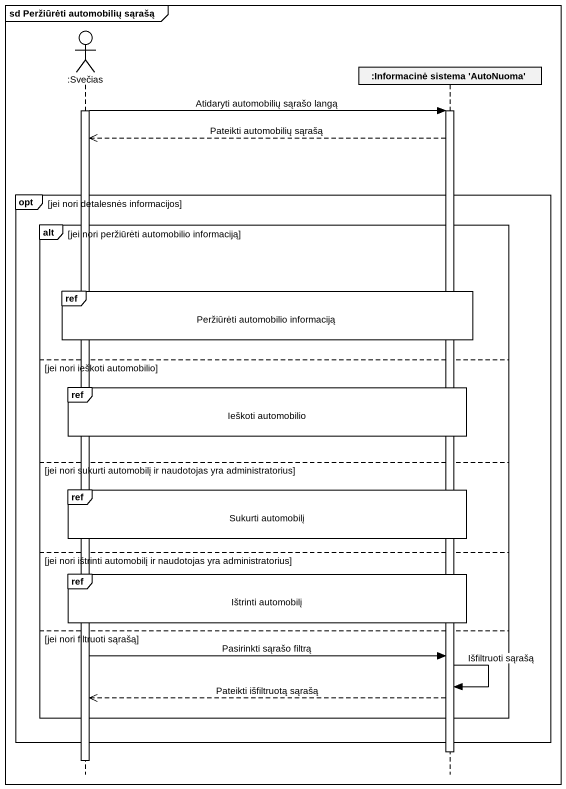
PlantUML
@startuml
mainframe sd Peržiūrėti automobilių sąrašą
hide footbox
actor ":Svečias" as Svečias
participant ":Informacinė sistema 'AutoNuoma'" as Informacinė_sistema

activate Svečias
Svečias -> Informacinė_sistema : Atidaryti automobilių sąrašo langą
activate Informacinė_sistema
Informacinė_sistema -->> Svečias : Pateikti automobilių sąrašą
opt jei nori detalesnės informacijos
  alt jei nori peržiūrėti automobilio informaciją
    ref over Svečias, Informacinė_sistema : Peržiūrėti automobilio informaciją
  else jei nori ieškoti automobilio
    ref over Svečias, Informacinė_sistema : Ieškoti automobilio
  else jei nori sukurti automobilį ir naudotojas yra administratorius
    ref over Svečias, Informacinė_sistema : Sukurti automobilį
  else jei nori ištrinti automobilį ir naudotojas yra administratorius
    ref over Svečias, Informacinė_sistema : Ištrinti automobilį
  else jei nori filtruoti sąrašą
    Svečias -> Informacinė_sistema : Pasirinkti sąrašo filtrą
    Informacinė_sistema -> Informacinė_sistema : Išfiltruoti sąrašą
    Informacinė_sistema -->> Svečias : Pateikti išfiltruotą sąrašą
  end
end
deactivate Informacinė_sistema
deactivate Svečias
@enduml
